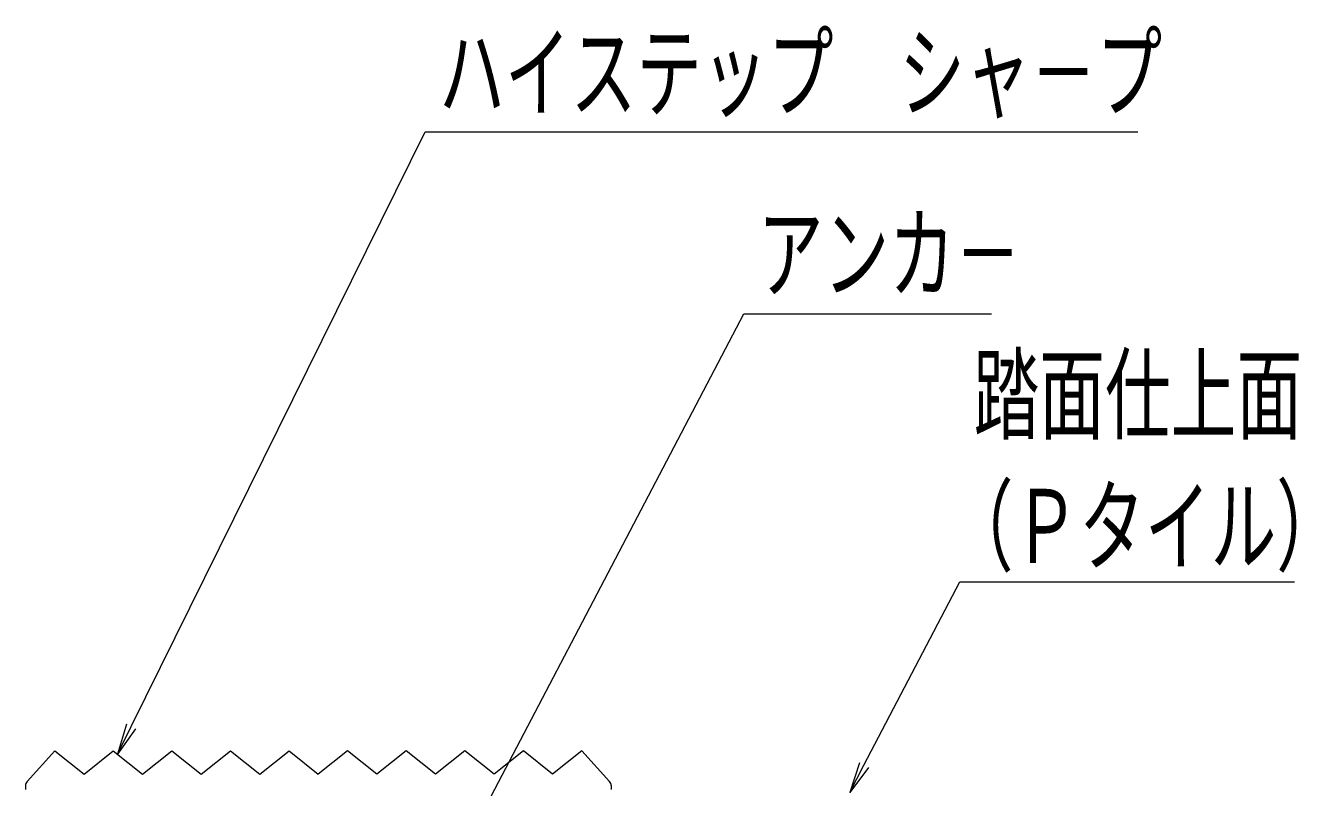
# Model space of a CAD drawing. Units: millimetres, scale not verified. Extents: x -400 to 400, y -277 to 277.
# Drawn here: x -271.9 to -189.3, y -178.9 to -129.4 of the extents above; entities that cross this region are included whole.
import ezdxf
from ezdxf.enums import TextEntityAlignment as Align

# ---------------------------------------------------------------- set-up
doc = ezdxf.new("R2010")
doc.units = ezdxf.units.MM
doc.header["$LTSCALE"] = 2
doc.layers.add('0-3_2', color=4, linetype='Continuous', lineweight=9)
doc.layers.add('0-E_6文字', color=2, linetype='Continuous', lineweight=9)
doc.styles.add('ＭＳ ゴシック', font='')
doc.styles.get('ＭＳ ゴシック').set_extended_font_data('MS Gothic')

# ---------------------------------------------------------------- blocks, each defined once
blk = doc.blocks.new('MLeader5')
at = {"layer": '0-E_6文字', "color": 1}
blk.add_line((-245.255, -136.315), (-199.745, -136.315), dxfattribs=at)
at = {"layer": '0-E_6文字'}
blk.add_line((-264.766, -175.036), (-265.952, -176.681), dxfattribs=at)
at = {"layer": '0-E_6文字', "color": 1}
blk.add_lwpolyline([(-265.065, -174.888), (-245.975, -136.315), (-245.255, -136.315)], dxfattribs=at)
at = {"layer": '0-E_6文字'}
blk.add_lwpolyline([(-265.364, -174.74), (-265.952, -176.681), (-265.065, -174.888)], dxfattribs=at)
at = {"layer": '0-E_6文字', "style": 'ＭＳ ゴシック', "width": 0.65}
blk.add_text('ハイステップ\u3000シャ－プ', height=4.809, dxfattribs=at).set_placement((-245.075, -136.314), align=Align.BOTTOM_LEFT)
blk = doc.blocks.new('MLeader6')
at = {"layer": '0-E_6文字', "color": 1}
blk.add_line((-224.589, -148.13), (-209.242, -148.13), dxfattribs=at)
at = {"layer": '0-E_6文字'}
blk.add_line((-247.82, -191.824), (-249.044, -193.441), dxfattribs=at)
at = {"layer": '0-E_6文字', "color": 1}
blk.add_lwpolyline([(-248.116, -191.67), (-225.309, -148.13), (-224.589, -148.13)], dxfattribs=at)
at = {"layer": '0-E_6文字'}
blk.add_lwpolyline([(-248.411, -191.515), (-249.044, -193.441), (-248.116, -191.67)], dxfattribs=at)
at = {"layer": '0-E_6文字', "style": 'ＭＳ ゴシック', "width": 0.65}
blk.add_text('アンカ－', height=4.809, dxfattribs=at).set_placement((-224.409, -148.055), align=Align.BOTTOM_LEFT)
blk = doc.blocks.new('MLeader7')
at = {"layer": '0-E_6文字', "color": 1}
blk.add_line((-210.586, -165.519), (-189.593, -165.519), dxfattribs=at)
at = {"layer": '0-E_6文字'}
blk.add_line((-217.217, -177.559), (-218.438, -179.177), dxfattribs=at)
at = {"layer": '0-E_6文字', "color": 1}
blk.add_lwpolyline([(-217.513, -177.404), (-211.306, -165.519), (-210.586, -165.519)], dxfattribs=at)
at = {"layer": '0-E_6文字'}
blk.add_lwpolyline([(-217.808, -177.25), (-218.438, -179.177), (-217.513, -177.404)], dxfattribs=at)
at = {"layer": '0-E_6文字', "style": 'ＭＳ ゴシック', "width": 0.65}
for s, p in [('踏面仕上面', (-210.406, -157.202)), ('（Ｐタイル）', (-212.086, -165.735))]:
    blk.add_text(s, height=4.809, dxfattribs=at).set_placement(p, align=Align.BOTTOM_LEFT)

msp = doc.modelspace()

# ---------------------------------------------------------------- linework, layer by layer
at = {"layer": '0-3_2'}
for p, q in [((-270.013, -176.475), (-271.809, -178.461)), ((-235.813, -176.475), (-234.016, -178.461)), ((-271.913, -178.729), (-271.913, -178.975)), ((-233.913, -178.729), (-233.913, -178.975))]:
    msp.add_line(p, q, dxfattribs=at)
for points in [[(-270.013, -176.475), (-268.113, -177.975), (-266.213, -176.475), (-264.313, -177.975), (-262.413, -176.475), (-260.513, -177.975), (-258.613, -176.475), (-256.713, -177.975), (-254.813, -176.475), (-252.913, -177.975)], [(-235.813, -176.475), (-237.713, -177.975), (-239.613, -176.475), (-241.513, -177.975), (-243.413, -176.475), (-245.313, -177.975), (-247.213, -176.475), (-249.113, -177.975), (-251.013, -176.475), (-252.913, -177.975)]]:
    msp.add_lwpolyline(points, dxfattribs=at)
for centre, start, end in [((-271.513, -178.729), 137.8624, 180), ((-234.313, -178.729), 0, 42.1376)]:
    msp.add_arc(centre, 0.4, start, end, dxfattribs=at)

# ---------------------------------------------------------------- block references
at = {"layer": '0-E_6文字'}
for name in ['MLeader5', 'MLeader6', 'MLeader7']:
    msp.add_blockref(name, (0, 0), dxfattribs=at)

doc.saveas('drawing.dxf')
